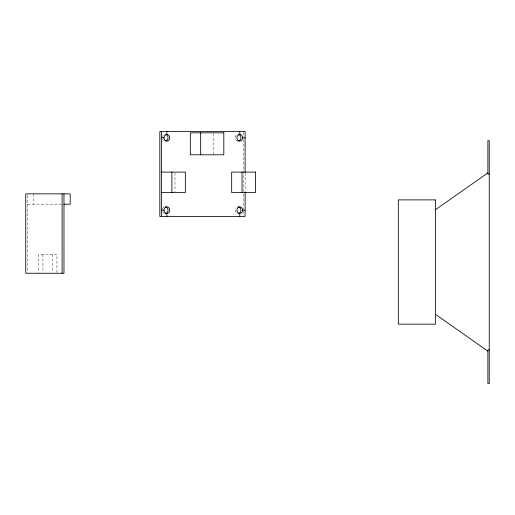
<?xml version="1.0" encoding="UTF-8"?>
<svg xmlns="http://www.w3.org/2000/svg" width="515" height="515" viewBox="0 0 515 515"><rect width="100%" height="100%" fill="white"/><g stroke="black" fill="none" stroke-linecap="round" stroke-linejoin="round"><path stroke-width="0.39" stroke-dasharray="2.58 1.93" d="M27.617 204.204L61.491 204.204M245.114 172.886L245.114 191.818M243.421 132.291L243.421 137.016M243.421 139.404L243.421 193.254M243.421 194.052L243.421 209.322M243.421 210.912L243.421 215.637M213.455 133.623L213.455 154.011M174.984 172.886L174.984 191.818M56.953 272.467L56.953 254.326L38.78 254.326L38.78 272.467M52.807 254.326L52.807 272.467M42.925 254.326L42.925 272.467M33.829 193.846L33.829 204.204M27.617 195.436L27.617 272.454M164.44 213.307A3.296 2.852 -90 0 1 162.418 210.983M162.418 209.277A3.296 2.852 -90 0 1 164.44 206.946M164.967 141.084A3.296 2.852 -90 0 1 164.24 140.91M163.577 140.524A3.296 2.852 -90 0 1 162.611 139.237M162.483 136.72A3.296 2.852 -90 0 1 163.313 135.31M237.705 141.065A3.296 2.852 -90 0 1 235.246 138.239A3.296 2.852 -90 0 1 236.977 134.763M236.057 212.457A3.296 2.852 -90 0 1 236.057 207.796"/><path stroke-width="0.77" d="M435.4 209.766L487.937 172.853M161.53 137.801L164.04 137.801M242.597 137.801L245.114 137.801M161.53 172.1L185.336 172.1L185.336 192.604L161.53 192.604M489.25 174.051L487.885 174.051L487.885 140.589L489.25 140.589L489.25 383.495L487.885 383.495L487.885 349.872L489.25 349.872M63.866 204.204L70.188 204.204L70.188 193.846L25.75 193.846L25.75 273.259L63.976 273.259L63.976 193.846M161.53 210.126L164.021 210.126A3.296 2.852 -90 0 1 166.873 206.837A3.296 2.852 -90 0 1 169.725 210.126A3.296 2.852 -90 0 1 166.873 213.422L166.873 216.422M242.623 210.126L245.114 210.126M435.4 314.279L487.937 351.198M245.114 172.358L245.114 131.505L159.83 131.505L159.83 216.422L245.114 216.422L245.114 192.449M242.018 172.1L242.018 192.604M239.771 131.505L239.771 134.537M239.771 213.422L239.771 216.422M200.67 132.838L200.67 154.79M171.888 172.1L171.888 192.604M166.873 131.505L166.873 134.531M161.53 131.505L161.53 216.422M62.109 193.846L62.109 273.259M165.173 206.837A3.296 2.852 -90 0 1 168.025 210.126A3.296 2.852 -90 0 1 165.173 213.422M165.379 134.518A3.296 2.852 -90 0 1 168.025 137.608A3.296 2.852 -90 0 1 165.714 141.033M238.439 134.531A3.296 2.852 -90 0 1 240.923 137.795A3.296 2.852 -90 0 1 238.451 141.065M238.072 206.837A3.296 2.852 -90 0 1 240.923 210.126A3.296 2.852 -90 0 1 238.072 213.422M166.873 213.422A3.296 2.852 90 0 1 164.021 210.126M167.079 134.518L166.339 134.563A3.296 2.852 90 0 0 164.028 137.563L164.073 138.419A3.296 2.852 90 0 0 167.169 141.078A3.296 2.852 90 0 0 169.725 137.75A3.296 2.852 90 0 0 167.079 134.518M240.138 134.531L239.391 134.537A3.296 2.852 90 0 0 236.926 137.949A3.296 2.852 90 0 0 239.655 141.091A3.296 2.852 90 0 0 242.597 138.226L242.597 137.363A3.296 2.852 90 0 0 240.138 134.531M223.813 132.838L190.318 132.838L190.318 154.79L223.813 154.79L223.813 132.838M255.472 172.1L231.666 172.1L231.666 192.604L255.472 192.604L255.472 172.1M435.4 199.891L398.32 199.891L398.32 324.16L435.4 324.16L435.4 199.891M241.786 212.457A3.296 2.852 -90 0 0 240.511 206.946A3.296 2.852 -90 0 0 237.016 210.983A3.296 2.852 -90 0 0 241.786 212.457"/></g></svg>
